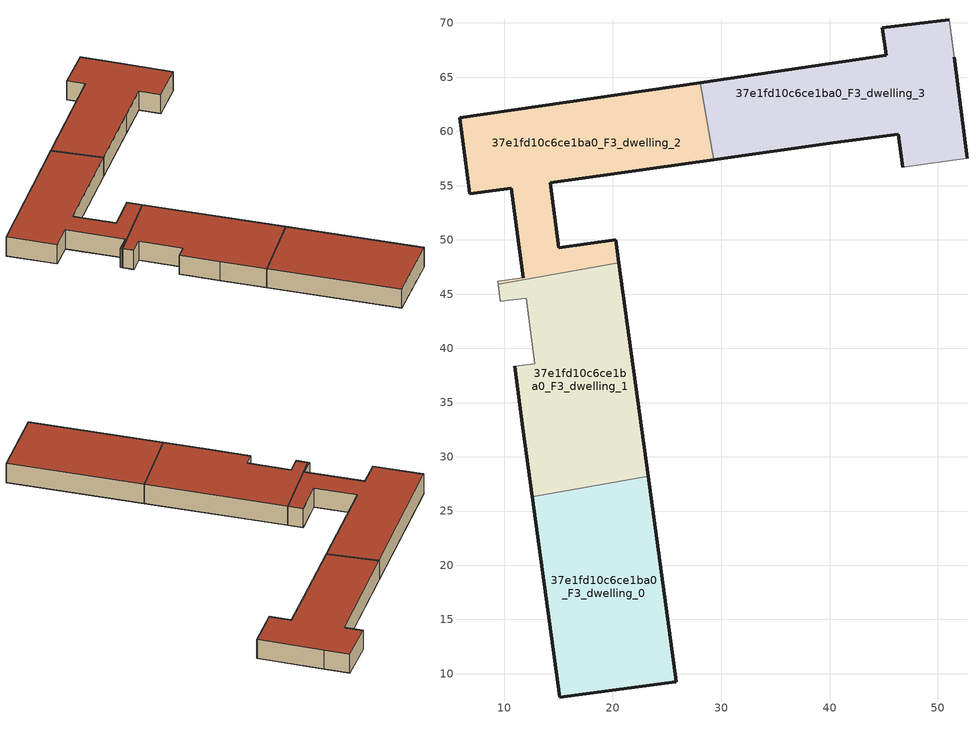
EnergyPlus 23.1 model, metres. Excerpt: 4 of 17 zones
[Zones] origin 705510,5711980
37e1fd10c6ce1ba0_F3_dwelling_0
 floor to 37e1fd10c6ce1ba0_F2_dwelling_0 (EU_floor_Construction): 25.86,9.26 23.27,28.21 12.59,26.29 15.14,7.8 z9
 wall outside (EU_wall_Construction): 23.27,28.21 25.86,9.26 15.14,7.8 12.59,26.29 z9:12
 wall to 37e1fd10c6ce1ba0_F3_dwelling_1 (EU_wall_Construction): 12.59,26.29 23.27,28.21 z9:12
 roof outside (EU_roof_Construction): 23.27,28.21 25.86,9.26 15.14,7.8 12.59,26.29 z12
37e1fd10c6ce1ba0_F3_dwelling_1
 floor to 37e1fd10c6ce1ba0_F2_dwelling_1 (EU_floor_Construction): 23.27,28.21 20.58,47.9 9.45,45.91 9.65,44.32 12.01,44.63 12.8,38.59 10.99,38.35 11.71,32.67 12.59,26.29 z9
 wall outside (EU_wall_Construction): 20.58,47.9 23.27,28.21 / 12.59,26.29 11.71,32.67 10.99,38.35 z9:12
 wall adiabatic (EU_wall_Construction): 10.99,38.35 12.8,38.59 12.02,44.63 9.65,44.32 9.45,45.91 z9:12
 wall to 37e1fd10c6ce1ba0_F3_dwelling_2 (EU_wall_Construction): 9.45,45.91 20.58,47.9 z9:12
 roof outside (EU_roof_Construction): 20.58,47.9 23.27,28.21 12.59,26.29 11.71,32.67 10.99,38.35 12.8,38.59 12.02,44.63 9.65,44.32 9.45,45.91 z12
37e1fd10c6ce1ba0_F3_dwelling_2
 floor to 37e1fd10c6ce1ba0_F2_dwelling_2 (EU_floor_Construction): 20.58,47.9 20.29,50.01 15.02,49.26 14.24,55.25 29.34,57.39 28.06,64.51 5.88,61.27 6.81,54.26 10.66,54.76 11.78,46.52 9.41,46.2 9.45,45.91 z9
 wall outside (EU_wall_Construction): 11.78,46.52 10.66,54.76 6.81,54.26 5.88,61.27 28.06,64.51 / 29.34,57.39 14.24,55.25 15.02,49.26 20.29,50.01 20.58,47.9 z9:12
 wall adiabatic (EU_wall_Construction): 9.45,45.91 9.41,46.2 11.78,46.52 z9:12
 wall to 37e1fd10c6ce1ba0_F3_dwelling_3 (EU_wall_Construction): 28.06,64.51 29.34,57.39 z9:12
 roof outside (EU_roof_Construction): 28.06,64.51 29.34,57.39 14.24,55.25 15.02,49.26 20.29,50.01 20.58,47.9 9.45,45.91 9.41,46.2 11.78,46.52 10.66,54.76 6.81,54.26 5.88,61.27 z12
37e1fd10c6ce1ba0_F3_dwelling_3
 floor to 37e1fd10c6ce1ba0_F2_dwelling_3 (EU_floor_Construction): 52.68,57.52 51.52,66.82 51.06,70.32 44.87,69.58 45.23,67.01 28.06,64.51 29.34,57.39 40.32,58.94 46.35,59.76 46.74,56.69 z9
 wall outside (EU_wall_Construction): 51.52,66.82 52.68,57.52 / 46.74,56.69 46.35,59.76 40.32,58.94 29.34,57.39 / 28.06,64.51 45.23,67.01 44.87,69.58 51.06,70.32 z9:12
 wall adiabatic (EU_wall_Construction): 51.06,70.32 51.52,66.82 / 52.68,57.52 46.74,56.69 z9:12
 roof outside (EU_roof_Construction): 51.06,70.32 51.52,66.82 52.68,57.52 46.74,56.69 46.35,59.76 40.32,58.94 29.34,57.39 28.06,64.51 45.23,67.01 44.87,69.58 z12
[Building]
EU S2 Campaign: North Axis=0; Terrain=City; Solar Distribution=FullExterior
[Site:Location]
London: Latitude=51.5; Longitude=-0.5; Time Zone=0; Elevation=25
[SizingPeriod:WeatherFileDays]
AnnualSizingPeriod: Begin Month=1; Begin Day of Month=1; End Month=12; End Day of Month=31; Day of Week for Start Day=Monday; Use Weather File Daylight Saving Period=No; Use Weather File Rain and Snow Indicators=No
[MATERIAL]
EU_InternalMass_Material: Roughness=MediumRough; Thickness=0.1; Conductivity=1; Density=1800; Specific Heat=900; Thermal Absorptance=0.9; Solar Absorptance=0.7; Visible Absorptance=0.7
[MATERIAL:NOMASS] Roughness=MediumRough; Thermal Absorptance=0.9; Solar Absorptance=0.7; Visible Absorptance=0.7
Name | Thermal Resistance
EU_wall_NoMass | 1.04674
EU_roof_NoMass | 4.32442
EU_floor_NoMass | 2.04616
[CONSTRUCTION]
EU_wall_Construction: EU_wall_NoMass
EU_roof_Construction: EU_roof_NoMass
EU_floor_Construction: EU_floor_NoMass
EU_InternalMass_Construction: EU_InternalMass_Material
[ZONE] Type=1; Multiplier=1; Ceiling Height=autocalculate; Floor Area=autocalculate; Part of Total Floor Area=Yes
Name | Volume
37e1fd10c6ce1ba0_F3_dwelling_0 | 614.048
37e1fd10c6ce1ba0_F3_dwelling_1 | 614.087
37e1fd10c6ce1ba0_F3_dwelling_2 | 614.041
37e1fd10c6ce1ba0_F3_dwelling_3 | 614.04
[INTERNALMASS] Construction=EU_InternalMass_Construction
Name | Zone or ZoneList | Surface Area
37e1fd10c6ce1ba0_F3_dwelling_0_EU_InternalMass | 37e1fd10c6ce1ba0_F3_dwelling_0 | 204.682
37e1fd10c6ce1ba0_F3_dwelling_1_EU_InternalMass | 37e1fd10c6ce1ba0_F3_dwelling_1 | 204.696
37e1fd10c6ce1ba0_F3_dwelling_2_EU_InternalMass | 37e1fd10c6ce1ba0_F3_dwelling_2 | 204.682
37e1fd10c6ce1ba0_F3_dwelling_3_EU_InternalMass | 37e1fd10c6ce1ba0_F3_dwelling_3 | 204.677
[OTHEREQUIPMENT] Fuel Type=Electricity; Design Level Calculation Method=Watts/Area; Power per Zone Floor Area=1; Fraction Latent=0; Fraction Radiant=0; Fraction Lost=0; Carbon Dioxide Generation Rate=0; EndUse Subcategory=EU_Step8_InternalGains
Name | Zone or ZoneList or Space or SpaceList | Schedule
EU_Step8_InternalGain_37e1fd10c6ce1ba0_F3_dwelling_0_f000 | 37e1fd10c6ce1ba0_F3_dwelling_0 | EU_Step8_GainSchedule_37e1fd10c6ce1ba0_F3_dwelling_0_f000
EU_Step8_InternalGain_37e1fd10c6ce1ba0_F3_dwelling_1_f000 | 37e1fd10c6ce1ba0_F3_dwelling_1 | EU_Step8_GainSchedule_37e1fd10c6ce1ba0_F3_dwelling_1_f000
EU_Step8_InternalGain_37e1fd10c6ce1ba0_F3_dwelling_2_f000 | 37e1fd10c6ce1ba0_F3_dwelling_2 | EU_Step8_GainSchedule_37e1fd10c6ce1ba0_F3_dwelling_2_f000
EU_Step8_InternalGain_37e1fd10c6ce1ba0_F3_dwelling_3_f000 | 37e1fd10c6ce1ba0_F3_dwelling_3 | EU_Step8_GainSchedule_37e1fd10c6ce1ba0_F3_dwelling_3_f000
[ZONEVENTILATION:DESIGNFLOWRATE] Schedule=EU_AlwaysOn; Design Flow Rate Calculation Method=AirChanges/Hour; Air Changes per Hour=0.488719; Ventilation Type=Natural; Fan Pressure Rise=0; Fan Total Efficiency=1; Constant Term Coefficient=1; Temperature Term Coefficient=0; Velocity Term Coefficient=0; Velocity Squared Term Coefficient=0; Minimum Indoor Temperature=-100; Maximum Indoor Temperature=100; Delta Temperature=-100; Minimum Outdoor Temperature=-100; Maximum Outdoor Temperature=100; Maximum Wind Speed=40
Name | Zone or ZoneList or Space or SpaceList
EU_ConstantAir_37e1fd10c6ce1ba0_F3_dwelling_0 | 37e1fd10c6ce1ba0_F3_dwelling_0
EU_ConstantAir_37e1fd10c6ce1ba0_F3_dwelling_1 | 37e1fd10c6ce1ba0_F3_dwelling_1
EU_ConstantAir_37e1fd10c6ce1ba0_F3_dwelling_2 | 37e1fd10c6ce1ba0_F3_dwelling_2
EU_ConstantAir_37e1fd10c6ce1ba0_F3_dwelling_3 | 37e1fd10c6ce1ba0_F3_dwelling_3
[HVACTEMPLATE:ZONE:IDEALLOADSAIRSYSTEM] System Availability Schedule=EU_AlwaysOn; Maximum Heating Supply Air Temperature=50; Minimum Cooling Supply Air Temperature=13; Maximum Heating Supply Air Humidity Ratio=0.0156; Minimum Cooling Supply Air Humidity Ratio=0.0077; Heating Limit=NoLimit; Cooling Limit=NoLimit; Heating Availability Schedule=EU_AlwaysOn; Cooling Availability Schedule=EU_CoolingOff; Dehumidification Control Type=ConstantSensibleHeatRatio; Cooling Sensible Heat Ratio=0.7; Dehumidification Setpoint=60; Humidification Control Type=None; Humidification Setpoint=30; Outdoor Air Method=None; Outdoor Air Flow Rate per Person=0.00944; Outdoor Air Flow Rate per Zone Floor Area=0; Outdoor Air Flow Rate per Zone=0; Demand Controlled Ventilation Type=None; Outdoor Air Economizer Type=NoEconomizer; Heat Recovery Type=None; Sensible Heat Recovery Effectiveness=0.7; Latent Heat Recovery Effectiveness=0.65
Name | Template Thermostat
37e1fd10c6ce1ba0_F3_dwelling_0 | EU_HeatOnly_37e1fd10c6ce1ba0_F3_dwelling_0
37e1fd10c6ce1ba0_F3_dwelling_1 | EU_HeatOnly_37e1fd10c6ce1ba0_F3_dwelling_1
37e1fd10c6ce1ba0_F3_dwelling_2 | EU_HeatOnly_37e1fd10c6ce1ba0_F3_dwelling_2
37e1fd10c6ce1ba0_F3_dwelling_3 | EU_HeatOnly_37e1fd10c6ce1ba0_F3_dwelling_3
[SIZING:ZONE] Zone Cooling Design Supply Air Temperature Input Method=SupplyAirTemperature; Zone Cooling Design Supply Air Temperature=13; Zone Heating Design Supply Air Temperature Input Method=SupplyAirTemperature; Zone Heating Design Supply Air Temperature=50; Zone Cooling Design Supply Air Humidity Ratio=0.008; Zone Heating Design Supply Air Humidity Ratio=0.008; Cooling Design Air Flow Method=DesignDay; Cooling Design Air Flow Rate=0; Cooling Minimum Air Flow per Zone Floor Area=0.000762; Cooling Minimum Air Flow=0; Cooling Minimum Air Flow Fraction=0.2; Heating Design Air Flow Method=DesignDay; Heating Design Air Flow Rate=0; Heating Maximum Air Flow per Zone Floor Area=0.002032; Heating Maximum Air Flow=0.141576; Heating Maximum Air Flow Fraction=0.3; Account for Dedicated Outdoor Air System=No; Dedicated Outdoor Air System Control Strategy=NeutralSupplyAir; Dedicated Outdoor Air Low Setpoint Temperature for Design=autosize; Dedicated Outdoor Air High Setpoint Temperature for Design=autosize; Zone Load Sizing Method=Sensible Load Only No Latent Load; Zone Latent Cooling Design Supply Air Humidity Ratio Input Method=HumidityRatioDifference; Zone Cooling Design Supply Air Humidity Ratio Difference=0.005; Zone Latent Heating Design Supply Air Humidity Ratio Input Method=HumidityRatioDifference; Zone Humidification Design Supply Air Humidity Ratio Difference=0.005
37e1fd10c6ce1ba0_F3_dwelling_0; 37e1fd10c6ce1ba0_F3_dwelling_1; 37e1fd10c6ce1ba0_F3_dwelling_2; 37e1fd10c6ce1ba0_F3_dwelling_3
[SCHEDULE:CONSTANT]
Name | Hourly Value
EU_AlwaysOn | 1
EU_CoolingOff | 0
[SCHEDULE:FILE] Column Number=1; Rows to Skip at Top=0; Number of Hours of Data=8760; Column Separator=Comma; Interpolate to Timestep=No; Minutes per Item=60; Adjust Schedule for Daylight Savings=Yes
Name | File
EU_Step8_GainSchedule_37e1fd10c6ce1ba0_F3_dwelling_0_f000 | ../../schedules/37e1fd10c6ce1ba0/37e1fd10c6ce1ba0_F3_dwelling_0_f000_gain.csv
EU_Step8_GainSchedule_37e1fd10c6ce1ba0_F3_dwelling_1_f000 | ../../schedules/37e1fd10c6ce1ba0/37e1fd10c6ce1ba0_F3_dwelling_1_f000_gain.csv
EU_Step8_GainSchedule_37e1fd10c6ce1ba0_F3_dwelling_2_f000 | ../../schedules/37e1fd10c6ce1ba0/37e1fd10c6ce1ba0_F3_dwelling_2_f000_gain.csv
EU_Step8_GainSchedule_37e1fd10c6ce1ba0_F3_dwelling_3_f000 | ../../schedules/37e1fd10c6ce1ba0/37e1fd10c6ce1ba0_F3_dwelling_3_f000_gain.csv
